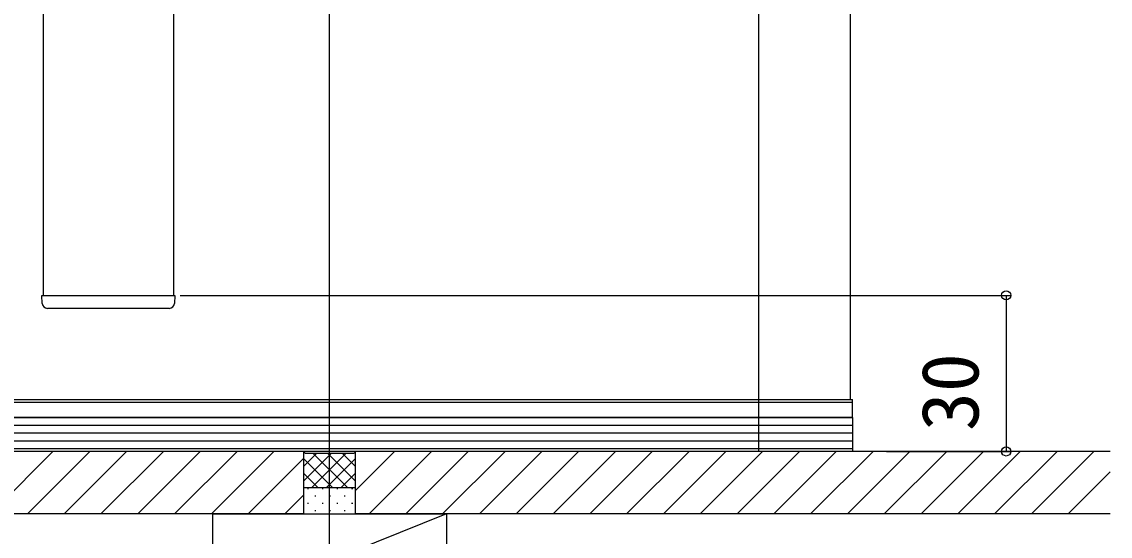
# Model space of a CAD drawing. Units: millimetres, scale not verified. Extents: x -875 to 875, y -1299 to 1291.
# Drawn here: x -257.1 to -48, y -1122.6 to -1023.8 of the extents above; entities that cross this region are included whole.
import ezdxf
from ezdxf.enums import TextEntityAlignment as Align

# ---------------------------------------------------------------- set-up
doc = ezdxf.new("R2010")
doc.units = ezdxf.units.MM
doc.header["$LTSCALE"] = 8
for name, color, linetype in [('0-3_YKK_12', 2, 'Continuous'), ('0-4_YKK_13', 4, 'Continuous'), ('0-5_YKK_D', 6, 'Continuous'), ('0-7_YSS_K', 3, 'Continuous')]:
    doc.layers.add(name, color=color, linetype=linetype)
doc.styles.add('ＭＳ ゴシック', font='')
doc.styles.get('ＭＳ ゴシック').set_extended_font_data('MS Gothic')

msp = doc.modelspace()

# ---------------------------------------------------------------- linework, layer by layer
at = {"layer": '0-3_YKK_12'}
for p, q in [((-253, -334.347), (-253, -1076.347)), ((-228, -334.347), (-228, -1076.347)), ((-98, -456.347), (-98, -1096.347)), ((-253, -1076.347), (-228, -1076.347)), ((-298, -1096.347), (-98, -1096.347))]:
    msp.add_line(p, q, dxfattribs=at)
at = {"layer": '0-4_YKK_13'}
for p, q in [((-253.3, -1076.347), (-227.7, -1076.347)), ((-253.205, -1077.908), (-253.3, -1076.347)), ((-227.7, -1076.347), (-227.795, -1077.908)), ((-251.907, -1078.847), (-252.206, -1078.847)), ((-229.093, -1078.847), (-251.907, -1078.847)), ((-228.794, -1078.847), (-229.093, -1078.847)), ((-298.5, -1096.347), (-97.5, -1096.347)), ((-298.5, -1096.847), (-97.5, -1096.847)), ((-97.5, -1099.847), (-298.5, -1099.847)), ((-97.5, -1101.347), (-297, -1101.347)), ((-97.5, -1102.847), (-295.5, -1102.847)), ((-97.5, -1104.347), (-294, -1104.347)), ((-97.5, -1105.847), (-292.5, -1105.847))]:
    msp.add_line(p, q, dxfattribs=at)
for points in [[(-298.5, -1096.847), (-97.5, -1096.847), (-97.5, -1096.347)], [(-298.5, -1099.847), (-97.5, -1099.847), (-97.5, -1096.847)], [(-97.5, -1099.847), (-97.5, -1106.347), (-280.5, -1106.347)]]:
    msp.add_lwpolyline(points, dxfattribs=at)
for centre, start, end in [((-252.206, -1077.847), 183.5, 270), ((-228.794, -1077.847), 270, 356.5)]:
    msp.add_arc(centre, 1, start, end, dxfattribs=at)
at = {"layer": '0-5_YKK_D'}
for p, q in [((-226.7, -1076.347), (-67, -1076.347)), ((-68, -1076.347), (-68, -1106.347)), ((-91, -1106.347), (-67, -1106.347))]:
    msp.add_line(p, q, dxfattribs=at)
for centre in [(-68, -1076.347), (-68, -1106.347)]:
    msp.add_circle(centre, 0.875, dxfattribs=at)
at = {"layer": '0-7_YSS_K'}
for p, q in [((-198, -1244.347), (-198, -356.347)), ((-115.5, -1106.347), (-115.5, -438.847)), ((-203, -1106.347), (-275.5, -1106.347)), ((-263.14, -1118.347), (-251.14, -1106.347)), ((-256.069, -1118.347), (-244.069, -1106.347)), ((-248.997, -1118.347), (-236.997, -1106.347)), ((-241.926, -1118.347), (-229.926, -1106.347)), ((-234.855, -1118.347), (-222.855, -1106.347)), ((-227.784, -1118.347), (-215.784, -1106.347)), ((-220.713, -1118.347), (-208.713, -1106.347)), ((-203, -1106.347), (-202.7, -1106.647)), ((-203, -1106.347), (-203, -1118.347)), ((-193, -1106.347), (-193.3, -1106.647)), ((-193, -1113.854), (-185.493, -1106.347)), ((-48, -1106.347), (-193, -1106.347)), ((-193, -1118.347), (-193, -1106.347)), ((-190.422, -1118.347), (-178.422, -1106.347)), ((-183.351, -1118.347), (-171.351, -1106.347)), ((-176.279, -1118.347), (-164.279, -1106.347)), ((-169.208, -1118.347), (-157.208, -1106.347)), ((-162.137, -1118.347), (-150.137, -1106.347)), ((-155.066, -1118.347), (-143.066, -1106.347)), ((-147.995, -1118.347), (-135.995, -1106.347)), ((-140.924, -1118.347), (-128.924, -1106.347)), ((-133.853, -1118.347), (-121.853, -1106.347)), ((-126.782, -1118.347), (-114.782, -1106.347)), ((-119.711, -1118.347), (-107.711, -1106.347)), ((-112.64, -1118.347), (-100.64, -1106.347)), ((-105.569, -1118.347), (-93.569, -1106.347)), ((-98.498, -1118.347), (-86.498, -1106.347)), ((-91.427, -1118.347), (-79.427, -1106.347)), ((-84.356, -1118.347), (-72.356, -1106.347)), ((-77.285, -1118.347), (-65.285, -1106.347)), ((-70.213, -1118.347), (-58.213, -1106.347)), ((-63.142, -1118.347), (-51.142, -1106.347)), ((-213.642, -1118.347), (-203, -1107.705)), ((-203, -1112.033), (-197.614, -1106.647)), ((-203, -1109.205), (-200.442, -1106.647)), ((-203, -1107.69), (-197.343, -1113.347)), ((-202.7, -1106.647), (-193.3, -1106.647)), ((-201.485, -1113.347), (-194.785, -1106.647)), ((-201.215, -1106.647), (-194.515, -1113.347)), ((-198.657, -1113.347), (-193, -1107.69)), ((-198.386, -1106.647), (-193, -1112.033)), ((-195.558, -1106.647), (-193, -1109.205)), ((-203, -1110.518), (-200.172, -1113.347)), ((-195.828, -1113.347), (-193, -1110.518)), ((-56.071, -1118.347), (-48, -1110.275)), ((-193, -1113.347), (-203, -1113.347)), ((-202.243, -1113.447), (-202.043, -1113.447)), ((-199.414, -1113.447), (-199.214, -1113.447)), ((-196.586, -1113.447), (-196.386, -1113.447)), ((-193.757, -1113.447), (-193.557, -1113.447)), ((-206.571, -1118.347), (-203, -1114.776)), ((-202.243, -1116.276), (-202.043, -1116.276)), ((-200.828, -1114.862), (-200.628, -1114.862)), ((-199.414, -1116.276), (-199.214, -1116.276)), ((-198, -1114.862), (-197.8, -1114.862)), ((-196.586, -1116.276), (-196.386, -1116.276)), ((-195.172, -1114.862), (-194.972, -1114.862)), ((-193.757, -1116.276), (-193.557, -1116.276)), ((-203, -1118.347), (-268.5, -1118.347)), ((-220.5, -1118.347), (-220.5, -1136.347)), ((-175.5, -1118.347), (-220.5, -1136.347)), ((-200.828, -1117.69), (-200.628, -1117.69)), ((-198, -1117.69), (-197.8, -1117.69)), ((-195.172, -1117.69), (-194.972, -1117.69)), ((-48, -1118.347), (-193, -1118.347))]:
    msp.add_line(p, q, dxfattribs=at)
for points in [[(-203, -1106.347), (-203, -1118.347), (-193, -1118.347), (-193, -1106.347)], [(-220.5, -1118.347), (-175.5, -1118.347), (-175.5, -1136.347)]]:
    msp.add_lwpolyline(points, dxfattribs=at)

# ---------------------------------------------------------------- texts
at = {"layer": '0-5_YKK_D', "style": 'ＭＳ ゴシック'}
msp.add_text('30', height=11, rotation=90, dxfattribs=at).set_placement((-70, -1102.426), align=Align.BOTTOM_LEFT)

doc.saveas('drawing.dxf')
